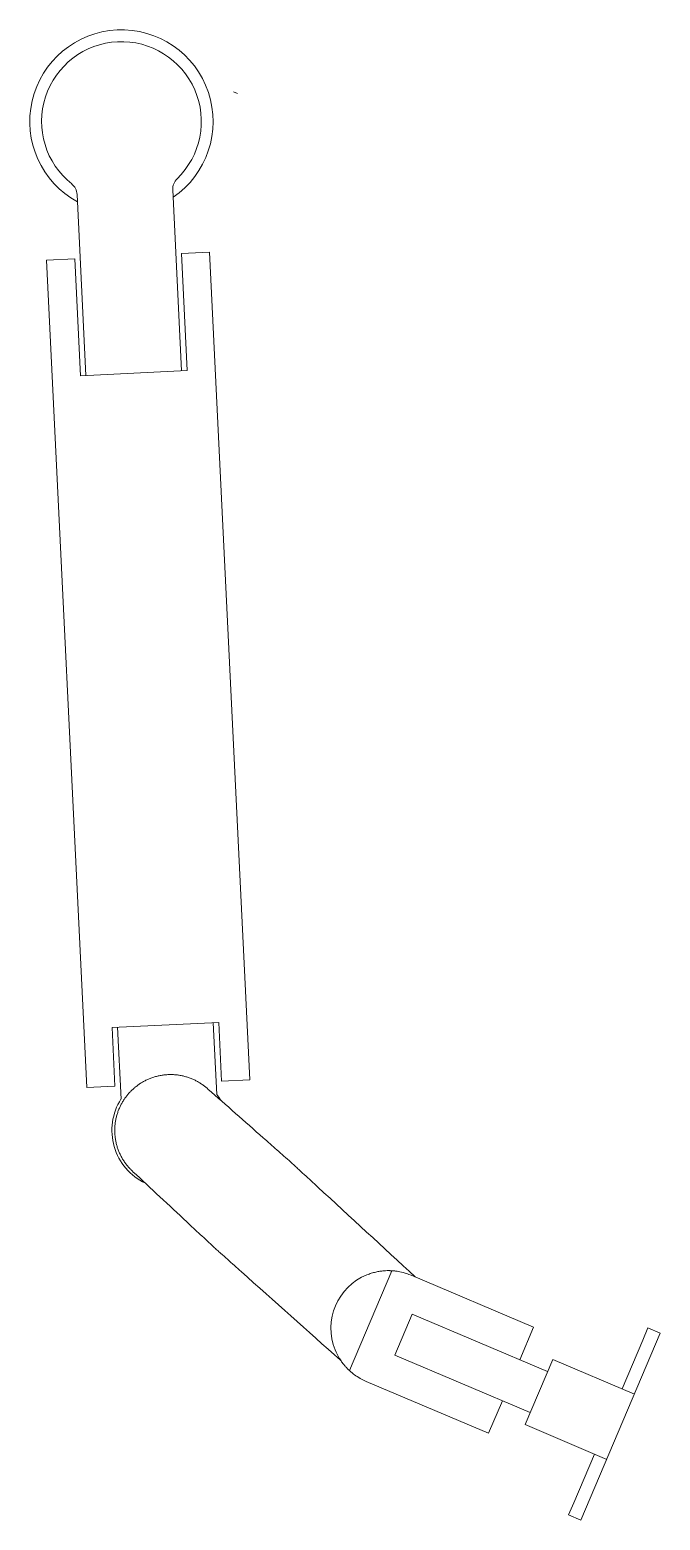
# Model space of a CAD drawing. Extents: x -4 to 3, y -15.5 to 1.
import ezdxf

# ---------------------------------------------------------------- set-up
doc = ezdxf.new("R2010")
doc.units = 0
doc.header["$MEASUREMENT"] = 0
doc.layers.add('Layer1', color=7, linetype='Continuous')

msp = doc.modelspace()

# ---------------------------------------------------------------- linework, layer by layer
at = {"layer": 'Layer1', "linetype": 'Continuous', "lineweight": 0}
for p, q in [((-1.709, 0.328), (-1.667, 0.31)), ((-2.068, 0.043), (-2.068, 0.043)), ((-3.838, -0.043), (-3.838, -0.043)), ((-3.446, -0.808), (-3.348, -2.817)), ((-2.384, -0.757), (-2.286, -2.766)), ((-2.288, -1.466), (-1.976, -1.45)), ((-2.225, -2.763), (-2.288, -1.466)), ((-1.976, -1.45), (-1.53, -10.629)), ((-3.785, -1.538), (-3.47, -1.523)), ((-3.338, -10.717), (-3.785, -1.538)), ((-3.407, -2.82), (-3.47, -1.523)), ((-3.407, -2.82), (-2.225, -2.763)), ((-3.057, -10.051), (-1.874, -9.994)), ((-3.057, -10.051), (-3.026, -10.702)), ((-2.996, -10.048), (-2.958, -10.844)), ((-1.896, -10.793), (-1.935, -9.997)), ((-1.874, -9.994), (-1.842, -10.644)), ((-3.338, -10.717), (-3.026, -10.702)), ((-1.842, -10.644), (-1.53, -10.629)), ((-3.058, -11.223), (-3.058, -11.223)), ((0.047, -12.748), (-0.423, -13.857)), ((0.261, -12.798), (1.62, -13.374)), ((0.08, -13.684), (0.272, -13.231)), ((0.272, -13.231), (1.775, -13.867)), ((1.62, -13.374), (1.467, -13.737)), ((2.889, -13.383), (2.831, -13.519)), ((3.025, -13.441), (2.889, -13.383)), ((2.145, -15.516), (3.025, -13.441)), ((2.603, -14.058), (2.831, -13.519)), ((0.08, -13.684), (1.583, -14.321)), ((1.832, -13.732), (1.525, -14.456)), ((2.739, -14.116), (1.832, -13.732)), ((-0.238, -13.976), (1.121, -14.552)), ((1.275, -14.19), (1.121, -14.552)), ((1.525, -14.456), (2.431, -14.841)), ((2.067, -15.322), (2.295, -14.783)), ((2.067, -15.322), (2.009, -15.458)), ((2.009, -15.458), (2.145, -15.516))]:
    msp.add_line(p, q, dxfattribs=at)
for centre, radius, start, end in [((-2.953, 0), 1.017, 304.2806, 241.2851), ((-2.953, 0), 0.886, 314.1115, 231.4542), ((-2.227, -0.749), 0.157, 134.1115, 182.7826), ((-2.227, -0.749), 0.157, 134.1115, 182.7826), ((-3.603, -0.816), 0.157, 2.7831, 51.4542), ((-3.603, -0.816), 0.157, 2.7831, 51.4542), ((-2.409, -11.191), 0.65, 147.686, 244.6603), ((-2.409, -11.191), 0.65, 30.8842, 37.8796), ((0.011, -13.387), 0.64, 112.0523, 202.0027)]:
    msp.add_arc(centre, radius, start, end, dxfattribs=at)
for points, weights in [([(-1.993, -10.733), (-2.261, -10.489), (-2.624, -10.507), (-2.867, -10.776)], [1, 0.80473677083, 0.80473677083, 1]), ([(-2.867, -10.776), (-3.111, -11.044), (-3.093, -11.406), (-2.825, -11.65)], [1, 0.804736770817, 0.804736770817, 1])]:
    msp.add_rational_spline(points, weights, degree=3, dxfattribs=at)
for points, knots in [([(-1.993, -10.733), (-1.789, -10.913), (-1.584, -11.093), (-1.329, -11.319), (-1.278, -11.364), (-1.202, -11.431), (-1.176, -11.454), (-1.125, -11.499), (-1.1, -11.521), (-1.068, -11.55), (-1.061, -11.555), (-1.049, -11.567), (-1.042, -11.572), (-1.024, -11.59), (-1.011, -11.601), (-0.974, -11.636), (-0.949, -11.659), (-0.874, -11.728), (-0.824, -11.774), (-0.413, -12.153), (-0.053, -12.485), (0.307, -12.817)], [0, 0, 0, 0, 0.0293455, 0.0293455, 0.0366819, 0.0366819, 0.0403501, 0.0403501, 0.0440183, 0.0440183, 0.0449353, 0.0449353, 0.0458524, 0.0458524, 0.0476865, 0.0476865, 0.0513546, 0.0513546, 0.058691, 0.058691, 0.1114889, 0.1114889, 0.1114889, 0.1114889]), ([(-0.521, -13.742), (-0.889, -13.414), (-1.256, -13.086), (-1.675, -12.713), (-1.726, -12.667), (-1.802, -12.599), (-1.827, -12.577), (-1.865, -12.543), (-1.878, -12.531), (-1.897, -12.514), (-1.904, -12.509), (-1.916, -12.497), (-1.922, -12.492), (-1.953, -12.463), (-1.978, -12.439), (-2.028, -12.393), (-2.053, -12.37), (-2.128, -12.3), (-2.177, -12.254), (-2.426, -12.021), (-2.626, -11.836), (-2.825, -11.65)], [0.0056163, 0.0056163, 0.0056163, 0.0056163, 0.0586911, 0.0586911, 0.0660275, 0.0660275, 0.0696957, 0.0696957, 0.0715298, 0.0715298, 0.0724468, 0.0724468, 0.0733639, 0.0733639, 0.0770321, 0.0770321, 0.0807003, 0.0807003, 0.0880366, 0.0880366, 0.1173822, 0.1173822, 0.1173822, 0.1173822]), ([(0.047, -12.748), (0.046, -12.748), (0.044, -12.748), (0.039, -12.748), (0.037, -12.748), (0.031, -12.748), (0.028, -12.748), (0.02, -12.747), (0.016, -12.747), (0.006, -12.747), (0.001, -12.747), (-0.015, -12.748), (-0.028, -12.748), (-0.048, -12.75), (-0.055, -12.751), (-0.07, -12.752), (-0.077, -12.753), (-0.092, -12.756), (-0.1, -12.757), (-0.116, -12.76), (-0.124, -12.762), (-0.148, -12.767), (-0.164, -12.772), (-0.197, -12.782), (-0.213, -12.788), (-0.229, -12.794)], [0.0003404, 0.0003404, 0.0003404, 0.0003404, 0.00140817, 0.00140817, 0.0020584, 0.0020584, 0.00270863, 0.00270863, 0.00335885, 0.00335885, 0.00400908, 0.00400908, 0.00530953, 0.00530953, 0.00595976, 0.00595976, 0.00660999, 0.00660999, 0.00726021, 0.00726021, 0.00791044, 0.00791044, 0.0092109, 0.0092109, 0.01051135, 0.01051135, 0.01051135, 0.01051135]), ([(0.261, -12.798), (0.229, -12.784), (0.199, -12.775), (0.147, -12.761), (0.124, -12.757), (0.101, -12.754), (0.096, -12.753), (0.088, -12.752), (0.084, -12.752), (0.073, -12.75), (0.067, -12.75), (0.052, -12.749), (0.047, -12.748), (0.047, -12.748)], [0, 0, 0, 0, 0.00391359, 0.00391359, 0.00782717, 0.00782717, 0.00880557, 0.00880557, 0.00978396, 0.00978396, 0.01174076, 0.01174076, 0.01565434, 0.01565434, 0.01565434, 0.01565434]), ([(-0.582, -13.627), (-0.569, -13.659), (-0.554, -13.689), (-0.532, -13.724), (-0.528, -13.731), (-0.519, -13.745), (-0.515, -13.751), (-0.501, -13.77), (-0.492, -13.782), (-0.475, -13.803), (-0.467, -13.812), (-0.456, -13.824), (-0.452, -13.828), (-0.446, -13.835), (-0.443, -13.838), (-0.434, -13.846), (-0.43, -13.85), (-0.425, -13.855), (-0.423, -13.857), (-0.423, -13.857)], [0, 0, 0, 0, 0.00258742, 0.00258742, 0.00323428, 0.00323428, 0.00388113, 0.00388113, 0.00517485, 0.00517485, 0.00646856, 0.00646856, 0.00711541, 0.00711541, 0.00776227, 0.00776227, 0.00905598, 0.00905598, 0.01012018, 0.01012018, 0.01012018, 0.01012018]), ([(-0.423, -13.857), (-0.423, -13.857), (-0.419, -13.86), (-0.408, -13.87), (-0.404, -13.874), (-0.392, -13.884), (-0.386, -13.889), (-0.363, -13.906), (-0.344, -13.92), (-0.298, -13.948), (-0.27, -13.963), (-0.238, -13.976)], [0.00038579, 0.00038579, 0.00038579, 0.00038579, 0.00430249, 0.00430249, 0.00626083, 0.00626083, 0.00821918, 0.00821918, 0.01213588, 0.01213588, 0.01605257, 0.01605257, 0.01605257, 0.01605257])]:
    msp.add_open_spline(points, degree=3, knots=knots, dxfattribs=at)

doc.saveas('drawing.dxf')
